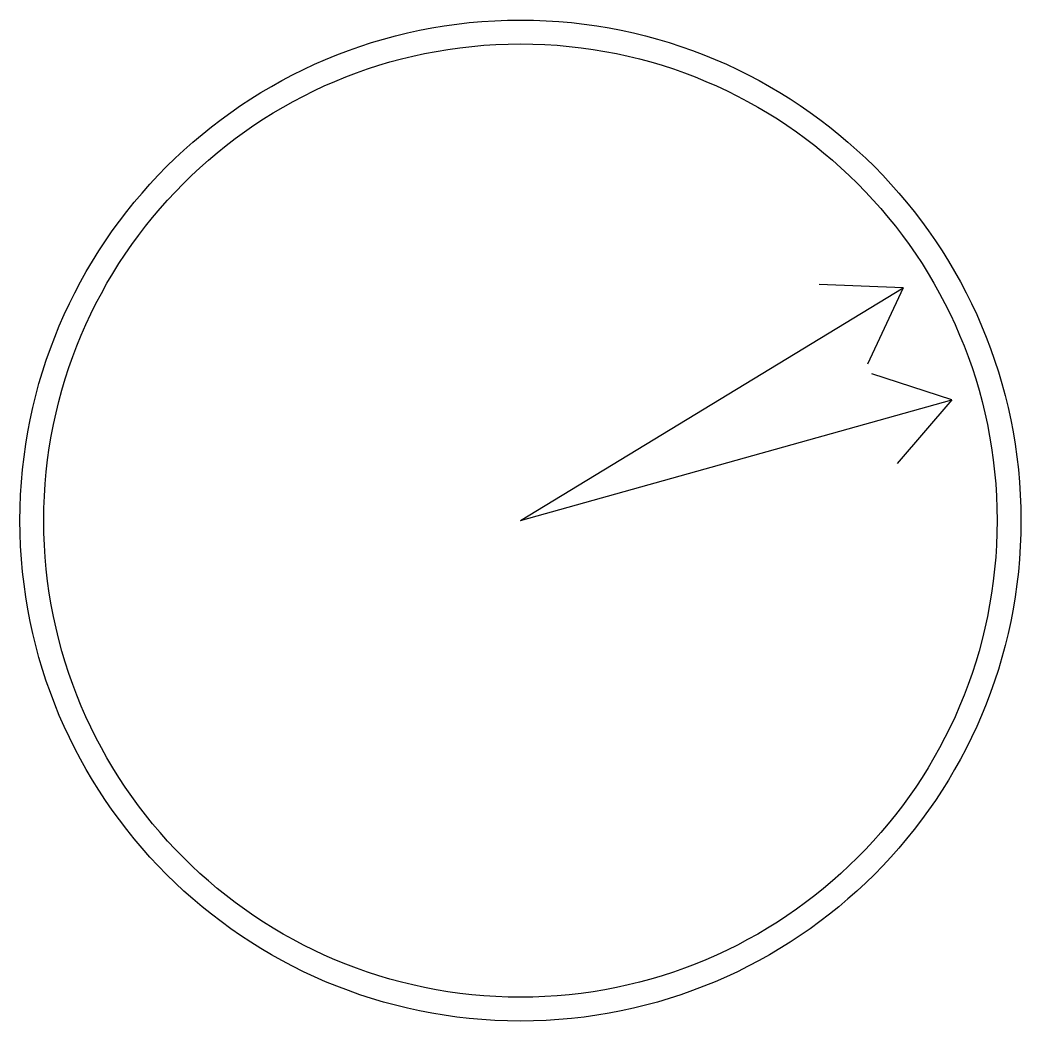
# Model space of a CAD drawing. Header units: millimetres. Extents: x 172 to 1222, y 779 to 1829.
import ezdxf

# ---------------------------------------------------------------- set-up
doc = ezdxf.new("R2010")
doc.units = ezdxf.units.MM

# ---------------------------------------------------------------- blocks, each defined once
blk = doc.blocks.new('*U25')
at = {"color": 1}
for p, q in [((696.5, 1304.1), (1098, 1548.2)), ((1098, 1548.2), (1010, 1551.8)), ((1098, 1548.2), (1060.7, 1468.3))]:
    blk.add_line(p, q, dxfattribs=at)
at = {"color": 3}
for p, q in [((1148.9, 1430.8), (1065.1, 1458.1)), ((696.5, 1304.1), (1148.9, 1430.8)), ((1148.9, 1430.8), (1091.5, 1364))]:
    blk.add_line(p, q, dxfattribs=at)
for radius in [525, 500]:
    blk.add_circle((696.5, 1304.1), radius)

msp = doc.modelspace()

# ---------------------------------------------------------------- block references
msp.add_blockref('*U25', (0, 0))

doc.saveas('drawing.dxf')
